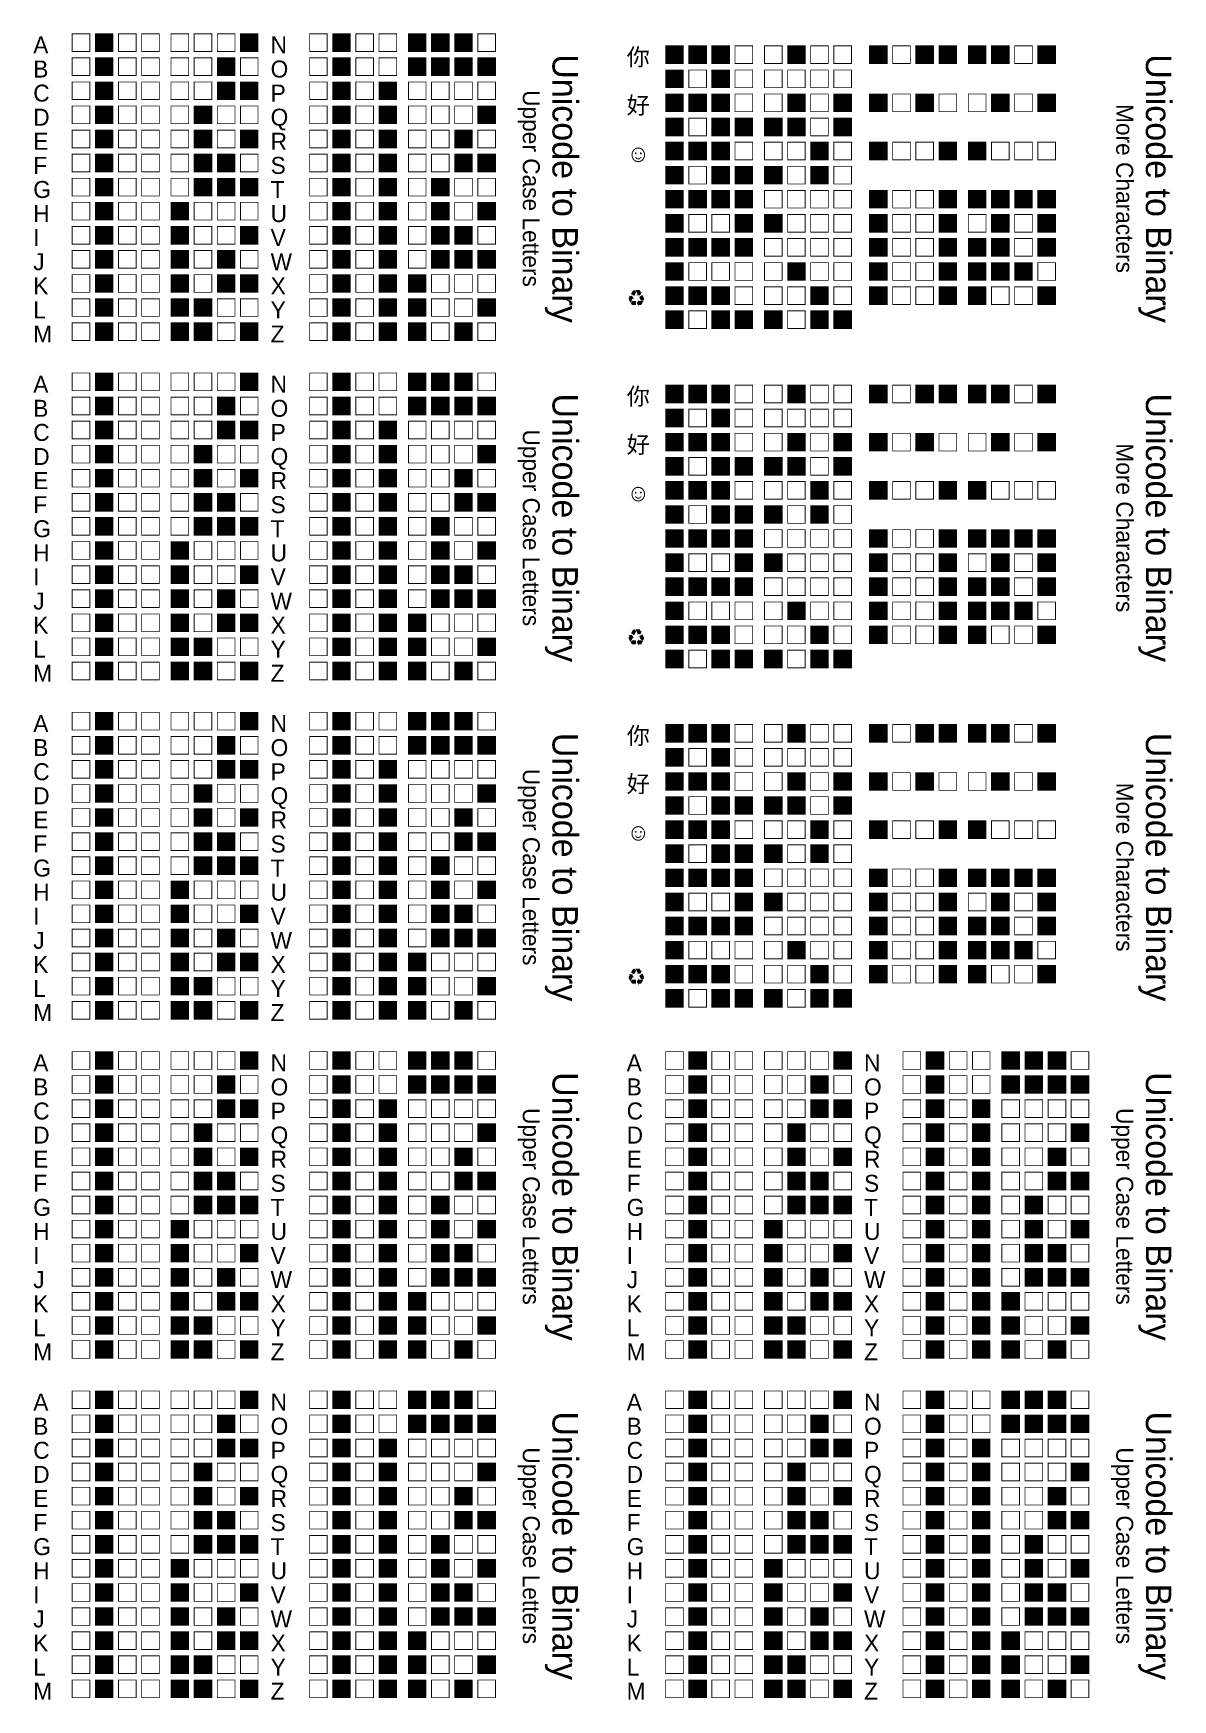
# Model space of a CAD drawing. Header units: inches. Extents: x 0.91 to 7.63, y 0.59 to 10.41.
import ezdxf
from ezdxf.enums import TextEntityAlignment as Align

# ---------------------------------------------------------------- set-up
doc = ezdxf.new("R2010")
doc.units = ezdxf.units.IN
doc.layers.get('0').update_dxf_attribs({"linetype": 'CONTINUOUS', "lineweight": 25, "true_color": 0xffffff})
doc.styles.add('textstyle0', font='')
doc.styles.add('textstyle1', font='')
doc.styles.add('textstyle10', font='')
doc.styles.add('textstyle11', font='')
doc.styles.add('textstyle12', font='')
doc.styles.add('textstyle13', font='')
doc.styles.add('textstyle14', font='')
doc.styles.add('textstyle15', font='')
doc.styles.add('textstyle16', font='')
doc.styles.add('textstyle17', font='')
doc.styles.add('textstyle18', font='')
doc.styles.add('textstyle19', font='')
doc.styles.add('textstyle2', font='')
doc.styles.add('textstyle20', font='')
doc.styles.add('textstyle21', font='')
doc.styles.add('textstyle22', font='')
doc.styles.add('textstyle23', font='')
doc.styles.add('textstyle24', font='')
doc.styles.add('textstyle25', font='')
doc.styles.add('textstyle26', font='')
doc.styles.add('textstyle27', font='')
doc.styles.add('textstyle28', font='')
doc.styles.add('textstyle29', font='')
doc.styles.add('textstyle3', font='')
doc.styles.add('textstyle30', font='')
doc.styles.add('textstyle31', font='')
doc.styles.add('textstyle32', font='')
doc.styles.add('textstyle33', font='')
doc.styles.add('textstyle34', font='')
doc.styles.add('textstyle35', font='')
doc.styles.add('textstyle36', font='')
doc.styles.add('textstyle37', font='')
doc.styles.add('textstyle38', font='')
doc.styles.add('textstyle39', font='')
doc.styles.add('textstyle4', font='')
doc.styles.add('textstyle40', font='')
doc.styles.add('textstyle41', font='')
doc.styles.add('textstyle42', font='')
doc.styles.add('textstyle43', font='')
doc.styles.add('textstyle44', font='')
doc.styles.add('textstyle45', font='')
doc.styles.add('textstyle46', font='')
doc.styles.add('textstyle47', font='')
doc.styles.add('textstyle48', font='')
doc.styles.add('textstyle49', font='')
doc.styles.add('textstyle5', font='')
doc.styles.add('textstyle50', font='')
doc.styles.add('textstyle51', font='')
doc.styles.add('textstyle52', font='')
doc.styles.add('textstyle53', font='')
doc.styles.add('textstyle54', font='')
doc.styles.add('textstyle55', font='')
doc.styles.add('textstyle56', font='')
doc.styles.add('textstyle57', font='')
doc.styles.add('textstyle58', font='')
doc.styles.add('textstyle59', font='')
doc.styles.add('textstyle60', font='')
doc.styles.add('textstyle61', font='')
doc.styles.add('textstyle62', font='')
doc.styles.add('textstyle63', font='')
doc.styles.add('textstyle64', font='')
doc.styles.add('textstyle65', font='')
doc.styles.add('textstyle66', font='')
doc.styles.add('textstyle67', font='')
doc.styles.add('textstyle68', font='')
doc.styles.add('textstyle69', font='')
doc.styles.add('textstyle7', font='')
doc.styles.add('textstyle70', font='')
doc.styles.add('textstyle71', font='')
doc.styles.add('textstyle72', font='')
doc.styles.add('textstyle73', font='')
doc.styles.add('textstyle8', font='')
doc.styles.get('textstyle0').set_extended_font_data('Droid Sans [unknown]')
doc.styles.get('textstyle1').set_extended_font_data('Droid Sans [unknown]')
doc.styles.get('textstyle10').set_extended_font_data('Droid Sans [unknown]')
doc.styles.get('textstyle11').set_extended_font_data('Droid Sans [unknown]')
doc.styles.get('textstyle12').set_extended_font_data('Droid Sans Mono')
doc.styles.get('textstyle13').set_extended_font_data('Droid Sans [unknown]')
doc.styles.get('textstyle14').set_extended_font_data('Droid Sans [unknown]')
doc.styles.get('textstyle15').set_extended_font_data('Droid Sans Mono')
doc.styles.get('textstyle16').set_extended_font_data('Droid Sans [unknown]')
doc.styles.get('textstyle17').set_extended_font_data('Droid Sans [unknown]')
doc.styles.get('textstyle18').set_extended_font_data('Droid Sans Mono')
doc.styles.get('textstyle19').set_extended_font_data('Droid Sans [unknown]')
doc.styles.get('textstyle2').set_extended_font_data('Droid Sans [unknown]')
doc.styles.get('textstyle20').set_extended_font_data('Droid Sans [unknown]')
doc.styles.get('textstyle21').set_extended_font_data('Droid Sans [unknown]')
doc.styles.get('textstyle22').set_extended_font_data('Droid Sans [unknown]')
doc.styles.get('textstyle23').set_extended_font_data('Droid Sans Mono')
doc.styles.get('textstyle24').set_extended_font_data('Droid Sans [unknown]')
doc.styles.get('textstyle25').set_extended_font_data('Droid Sans Mono')
doc.styles.get('textstyle26').set_extended_font_data('Droid Sans [unknown]')
doc.styles.get('textstyle27').set_extended_font_data('Droid Sans Mono')
doc.styles.get('textstyle28').set_extended_font_data('Droid Sans [unknown]')
doc.styles.get('textstyle29').set_extended_font_data('Droid Sans Mono')
doc.styles.get('textstyle3').set_extended_font_data('Droid Sans Mono')
doc.styles.get('textstyle30').set_extended_font_data('Droid Sans [unknown]')
doc.styles.get('textstyle31').set_extended_font_data('Droid Sans Mono')
doc.styles.get('textstyle32').set_extended_font_data('Droid Sans [unknown]')
doc.styles.get('textstyle33').set_extended_font_data('Droid Sans Mono')
doc.styles.get('textstyle34').set_extended_font_data('Droid Sans [unknown]')
doc.styles.get('textstyle35').set_extended_font_data('Droid Sans Mono')
doc.styles.get('textstyle36').set_extended_font_data('Droid Sans [unknown]')
doc.styles.get('textstyle37').set_extended_font_data('Droid Sans Mono')
doc.styles.get('textstyle38').set_extended_font_data('Droid Sans [unknown]')
doc.styles.get('textstyle39').set_extended_font_data('Droid Sans Mono')
doc.styles.get('textstyle4').set_extended_font_data('Droid Sans [unknown]')
doc.styles.get('textstyle40').set_extended_font_data('Droid Sans [unknown]')
doc.styles.get('textstyle41').set_extended_font_data('Droid Sans Mono')
doc.styles.get('textstyle42').set_extended_font_data('Droid Sans [unknown]')
doc.styles.get('textstyle43').set_extended_font_data('Droid Sans Mono')
doc.styles.get('textstyle44').set_extended_font_data('Droid Sans [unknown]')
doc.styles.get('textstyle45').set_extended_font_data('Droid Sans Mono')
doc.styles.get('textstyle46').set_extended_font_data('Droid Sans [unknown]')
doc.styles.get('textstyle47').set_extended_font_data('Droid Sans Mono')
doc.styles.get('textstyle48').set_extended_font_data('Droid Sans [unknown]')
doc.styles.get('textstyle49').set_extended_font_data('Droid Sans Mono')
doc.styles.get('textstyle5').set_extended_font_data('Droid Sans [unknown]')
doc.styles.get('textstyle50').set_extended_font_data('Droid Sans [unknown]')
doc.styles.get('textstyle51').set_extended_font_data('Droid Sans Mono')
doc.styles.get('textstyle52').set_extended_font_data('Droid Sans [unknown]')
doc.styles.get('textstyle53').set_extended_font_data('Droid Sans Mono')
doc.styles.get('textstyle54').set_extended_font_data('Droid Sans [unknown]')
doc.styles.get('textstyle55').set_extended_font_data('Droid Sans Mono')
doc.styles.get('textstyle56').set_extended_font_data('Droid Sans [unknown]')
doc.styles.get('textstyle57').set_extended_font_data('Droid Sans Mono')
doc.styles.get('textstyle58').set_extended_font_data('Droid Sans [unknown]')
doc.styles.get('textstyle59').set_extended_font_data('Droid Sans Mono')
doc.styles.get('textstyle60').set_extended_font_data('Droid Sans [unknown]')
doc.styles.get('textstyle61').set_extended_font_data('Droid Sans Mono')
doc.styles.get('textstyle62').set_extended_font_data('Droid Sans [unknown]')
doc.styles.get('textstyle63').set_extended_font_data('Droid Sans Mono')
doc.styles.get('textstyle64').set_extended_font_data('Droid Sans [unknown]')
doc.styles.get('textstyle65').set_extended_font_data('Droid Sans Mono')
doc.styles.get('textstyle66').set_extended_font_data('Droid Sans [unknown]')
doc.styles.get('textstyle67').set_extended_font_data('Droid Sans Mono')
doc.styles.get('textstyle68').set_extended_font_data('Droid Sans [unknown]')
doc.styles.get('textstyle69').set_extended_font_data('Droid Sans Mono')
doc.styles.get('textstyle7').set_extended_font_data('Droid Sans [unknown]')
doc.styles.get('textstyle70').set_extended_font_data('Droid Sans [unknown]')
doc.styles.get('textstyle71').set_extended_font_data('Droid Sans Mono')
doc.styles.get('textstyle72').set_extended_font_data('Droid Sans [unknown]')
doc.styles.get('textstyle73').set_extended_font_data('Droid Sans Mono')
doc.styles.get('textstyle8').set_extended_font_data('Droid Sans [unknown]')

# ---------------------------------------------------------------- blocks, each defined once
blk = doc.blocks.new('card')
for s, style, p in [('A', 'textstyle69', (0.1627, 1.8464)), ('□■□□ □□□■', 'textstyle70', (0.3764, 1.8584)), ('N', 'textstyle43', (1.5627, 1.8464)), ('□■□□ ■■■□', 'textstyle44', (1.7764, 1.8584)), ('□■□□ □□■□', 'textstyle68', (0.3764, 1.7164)), ('□■□□ ■■■■', 'textstyle42', (1.7764, 1.7164)), ('B', 'textstyle67', (0.1627, 1.7044)), ('O', 'textstyle41', (1.5627, 1.7044)), ('C', 'textstyle65', (0.1627, 1.5624)), ('□■□□ □□■■', 'textstyle66', (0.3764, 1.5744)), ('P', 'textstyle39', (1.5627, 1.5624)), ('□■□■ □□□□', 'textstyle40', (1.7764, 1.5744)), ('□■□□ □■□□', 'textstyle64', (0.3764, 1.4324)), ('□■□■ □□□■', 'textstyle38', (1.7764, 1.4324)), ('D', 'textstyle63', (0.1627, 1.4204)), ('Q', 'textstyle37', (1.5627, 1.4204)), ('E', 'textstyle61', (0.1627, 1.2784)), ('□■□□ □■□■', 'textstyle62', (0.3764, 1.2904)), ('R', 'textstyle35', (1.5627, 1.2784)), ('□■□■ □□■□', 'textstyle36', (1.7764, 1.2904)), ('F', 'textstyle59', (0.1627, 1.1364)), ('□■□□ □■■□', 'textstyle60', (0.3764, 1.1484)), ('S', 'textstyle33', (1.5627, 1.1364)), ('□■□■ □□■■', 'textstyle34', (1.7764, 1.1484)), ('G', 'textstyle57', (0.1627, 0.9944)), ('□■□□ □■■■', 'textstyle58', (0.3764, 1.0064)), ('T', 'textstyle31', (1.5627, 0.9944)), ('□■□■ □■□□', 'textstyle32', (1.7764, 1.0064)), ('H', 'textstyle55', (0.1627, 0.8524)), ('□■□□ ■□□□', 'textstyle56', (0.3764, 0.8644)), ('U', 'textstyle29', (1.5627, 0.8524)), ('□■□■ □■□■', 'textstyle30', (1.7764, 0.8644)), ('I', 'textstyle53', (0.1627, 0.7104)), ('□■□□ ■□□■', 'textstyle54', (0.3764, 0.7224)), ('V', 'textstyle27', (1.5627, 0.7104)), ('□■□■ □■■□', 'textstyle28', (1.7764, 0.7224)), ('J', 'textstyle51', (0.1627, 0.5684)), ('□■□□ ■□■□', 'textstyle52', (0.3764, 0.5804)), ('W', 'textstyle25', (1.5627, 0.5684)), ('□■□■ □■■■', 'textstyle26', (1.7764, 0.5804)), ('□■□□ ■□■■', 'textstyle50', (0.3764, 0.4384)), ('□■□■ ■□□□', 'textstyle24', (1.7764, 0.4384)), ('K', 'textstyle49', (0.1627, 0.4264)), ('X', 'textstyle23', (1.5627, 0.4264)), ('L', 'textstyle47', (0.1627, 0.2844)), ('□■□□ ■■□□', 'textstyle48', (0.3764, 0.2964)), ('Y', 'textstyle73', (1.5627, 0.2844)), ('□■□■ ■□□■', 'textstyle22', (1.7764, 0.2964)), ('□■□□ ■■□■', 'textstyle46', (0.3764, 0.1544)), ('□■□■ ■□■□', 'textstyle72', (1.7764, 0.1544)), ('M', 'textstyle45', (0.1627, 0.1424)), ('Z', 'textstyle71', (1.5627, 0.1424))]:
    blk.add_text(s, height=0.1, dxfattribs=dict(style=style)).set_placement(p, align=Align.MIDDLE_LEFT)
for s, height, style, p in [('Unicode to Binary', 0.15, 'textstyle20', (3.3, 1)), ('Upper Case Letters', 0.1, 'textstyle21', (3.1, 1))]:
    blk.add_text(s, height=height, rotation=270, dxfattribs=dict(style=style)).set_placement(p, align=Align.MIDDLE_CENTER)
blk = doc.blocks.new('card4')
for s, style, p in [('你', 'textstyle18', (0.1627, 1.775)), ('■■■□ □■□□  ■□■■ ■■□■', 'textstyle19', (0.3764, 1.787)), ('■□■□ □□□□', 'textstyle17', (0.3764, 1.645)), ('好', 'textstyle15', (0.1627, 1.491)), ('■■■□ □■□■  ■□■□ □■□■', 'textstyle16', (0.3764, 1.503)), ('■□■■ ■■□■', 'textstyle14', (0.3764, 1.361)), ('☺', 'textstyle12', (0.1627, 1.207)), ('■■■□ □□■□  ■□□■ ■□□□', 'textstyle13', (0.3764, 1.219)), ('■□■■ ■□■□', 'textstyle11', (0.3764, 1.077)), ('■■■■ □□□□  ■□□■ ■■■■', 'textstyle10', (0.3764, 0.935)), ('■□□■ ■□□□  ■□□■ □■□■', 'textstyle8', (0.3764, 0.793)), ('■■■■ □□□□  ■□□■ ■■□■', 'textstyle7', (0.3764, 0.651)), ('■□□□ □■□□  ■□□■ ■■■□', 'textstyle5', (0.3764, 0.509)), ('♻', 'textstyle3', (0.1627, 0.355)), ('■■■□ □□■□  ■□□■ ■□□■', 'textstyle4', (0.3764, 0.367)), ('■□■■ ■□■■', 'textstyle2', (0.3764, 0.225))]:
    blk.add_text(s, height=0.1, dxfattribs=dict(style=style)).set_placement(p, align=Align.MIDDLE_LEFT)
for s, height, style, p in [('Unicode to Binary', 0.15, 'textstyle0', (3.3, 1)), ('More Characters', 0.1, 'textstyle1', (3.1, 1))]:
    blk.add_text(s, height=height, rotation=270, dxfattribs=dict(style=style)).set_placement(p, align=Align.MIDDLE_CENTER)

msp = doc.modelspace()

# ---------------------------------------------------------------- block references
for name, p in [('card', (0.75, 8.5)), ('card4', (4.25, 8.5)), ('card', (0.75, 6.5)), ('card4', (4.25, 6.5)), ('card', (0.75, 4.5)), ('card4', (4.25, 4.5)), ('card', (0.75, 2.5)), ('card', (4.25, 2.5)), ('card', (0.75, 0.5)), ('card', (4.25, 0.5))]:
    msp.add_blockref(name, p)

doc.saveas('drawing.dxf')
